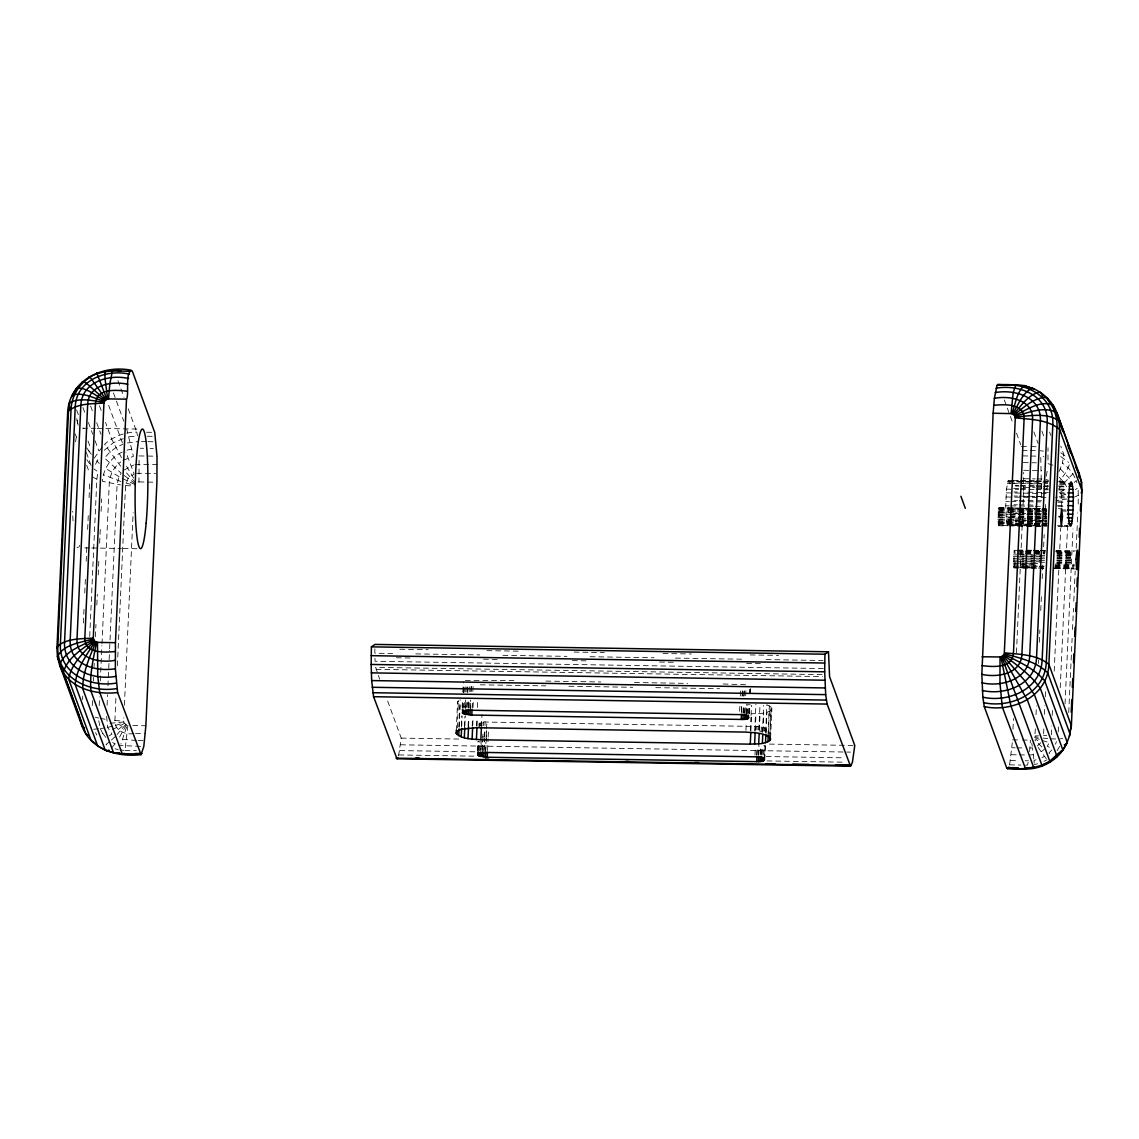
<?xml version="1.0" encoding="UTF-8"?>
<svg xmlns="http://www.w3.org/2000/svg" width="1139" height="1139" viewBox="0 0 1139 1139"><rect width="100%" height="100%" fill="white"/><g stroke="black" fill="none" stroke-linecap="round" stroke-linejoin="round"><path stroke-width="0.75" stroke-dasharray="5 3.75" d="M457.365 727.821L458.433 700.741L457.579 701.852L458.433 704.201L465.709 707.39M482.025 726.084C474.493 724.304 483.52 720.916 486.866 722.069L756.282 726.454C762.603 725.5 772.142 730.768 759.784 731.266M765.65 731.907L766.889 704.714L771.032 706.949L771.9 709.298C766.803 714.409 758.318 713.299 751.655 713.797M374.859 648.831L374.845 653.216L392.628 653.515M1023.676 491.35L1023.676 472.4M1042.37 496.718L1041.516 496.618L1040.747 456.184L1043.837 456.525M1016.401 525.606L998.447 525.449L998.675 508.165L1046.214 508.806M999.003 525.321L999.23 508.051M1008.015 525.463L1006.392 520.836L1005.723 505.787L1006.477 489.144L1008.214 480.63L1009.724 484.061M1043.481 568.133L1013.895 567.649L1014.123 550.379M138.09 482.011L138.958 481.939L139.072 457.607M1016.458 652.747L1023.648 492.461M83.375 623.076L84.015 608.952M84.742 593.049L85.453 577.146M86.18 561.242L86.82 547.104M87.632 529.436L88.273 515.298M89.07 497.629L89.71 483.491M82.578 699.631L82.734 696.1M89.71 636.502L96.843 479.248L97.94 471.774L93.868 468.898M92.273 705.682L92.515 700.385M93.398 680.951L93.555 677.42M94.039 666.813L94.195 663.282M95.391 636.772L95.961 624.414M96.843 604.98L97.328 594.373M98.21 574.939L98.851 560.801M99.648 543.132L100.289 528.994M101.1 511.326L101.656 498.967M99.178 705.696L99.591 696.854M100.303 680.951L101.912 645.614M101.997 643.848L109.287 483.064C109.828 474.835 113.971 466.791 120.762 461.993M109.017 735.908L111.964 734.1L107.678 727.365L106.582 715.961M107.066 705.354L107.55 694.762M107.949 685.92L109.558 650.583M109.629 648.817L109.956 641.755M110.027 639.99L117.089 484.502L119.068 476.672L121.175 473.155L104.489 458.035L109.686 452.297L115.893 447.627L122.898 444.182M133.875 733.488C125.39 735.239 114.27 730.469 114.882 720.531L116.007 695.801M117.374 665.76L125.561 485.541L128.066 478.551L134.131 473.995L125.845 452.026M127.041 725.372L123.952 722.767L123.852 717.598M124.407 705.226L133.149 512.635M456.269 730.526L457.579 701.852M458.903 726.71L460.128 699.73M459.131 727.28L460.128 705.354M461.366 725.842L461.822 715.733M462.178 707.433L462.477 700.214M462.861 691.786L463.317 681.663M461.665 726.668L462.121 716.545M462.434 708.216L462.818 699.773M463.203 692.726L463.431 687.671M463.189 708.373L463.573 699.93M463.801 692.626L464.271 684.753M464.1 707.461L464.555 700.371M464.94 691.928L465.253 685.194M464.413 726.839L464.869 716.716M465.196 710.551L465.637 699.859M466.036 691.999L466.349 685.251M465.509 707.49L465.808 700.756M464.869 725.942L465.324 715.819M466.819 706.977L467.132 700.243M467.517 691.8L467.816 685.066M466.976 707.817L467.275 701.069M467.659 692.64L467.887 687.586M468.456 706.878L468.77 700.129M469.154 691.7L469.453 684.952M468.613 708.074L468.912 701.325M468.101 726.34L468.471 717.912M468.941 707.789L469.24 701.054M468.542 726.753L468.926 718.31M470.037 710.223L470.507 700.115M470.877 691.672L471.19 684.938M470.35 708.23L470.72 699.802M471.105 691.373L471.418 684.624M472.116 708.301L472.5 699.873M472.884 691.444L473.183 684.696M472.187 726.07L472.557 717.641M473.027 707.518L473.326 700.77M472.713 725.685L473.098 717.243M476.515 726.027L476.899 717.598M477.355 707.476L477.668 700.727M477.042 726.098L477.426 717.655M477.54 750.857L477.996 741.204M477.882 750.416L478.352 741.674M478.964 726.796L479.106 723.422M478.636 750.573L478.95 741.574M479.633 726.397L479.79 723.023M479.619 751L479.932 741.233M480.615 726.056L480.772 722.681M481.47 726.283L481.996 714.466M480.644 752.751L481.185 740.948M481.868 725.771L482.025 722.397M480.957 749.704L481.341 741.261M482.196 750.872L482.737 739.069M482.808 737.374L482.964 734.014M483.349 725.571L483.491 722.197M482.423 750.017L483.192 733.16M483.833 750.758L484.36 738.955M484.445 737.275L484.901 727.152M484.972 725.472L485.129 722.098M484.061 750.274L484.588 738.471M484.673 736.776L484.972 730.028M485.485 752.438L485.94 742.315M486.026 740.621L486.481 730.512M486.567 728.818L486.866 722.069M485.784 750.43L486.325 738.627M486.41 736.947L486.709 730.199M487.563 750.516L488.09 738.698M488.175 737.018L488.474 730.27M739.61 711.234L739.923 704.486M740.307 696.057L740.606 689.309M741.389 711.306L741.688 704.571M742.073 696.128L742.386 689.38M741.532 712.687L741.916 704.258M742.301 695.815L742.6 689.081M743.041 713.156L743.425 704.728M743.81 696.299L744.109 689.551M743.269 712.672L743.653 704.229M744.038 695.801L744.337 689.052M744.678 713.413L745.063 704.984M744.906 712.558L745.29 704.13M745.675 695.687L745.974 688.953M746.145 713.726L746.529 705.297M746.301 714.053L746.757 703.93M745.931 730.412L746.316 721.969M746.7 713.541L747.084 705.112M747.398 714.11L747.853 704.002M748.537 713.427L748.836 704.429M749.377 692.626L749.533 689.252M749.135 713.313L749.59 704.585M750.131 692.783L750.288 689.408M749.476 713.797L749.932 704.144M750.473 692.341L750.629 688.497M750.359 730.597L750.971 717.1M751.057 715.42L751.512 705.297M750.886 730.654L751.498 717.171M754.701 731.01L755.926 704.016M755.228 730.612L755.997 713.754M754.986 755.129L755.371 746.686M756.139 729.828L756.282 726.454M756.752 755.2L757.136 746.771M757.905 729.9L758.061 726.525M756.979 754.886L757.364 746.458M758.859 729.942L760.012 704.642M759.314 730.341L760.083 713.47M758.489 755.371L758.944 745.248M759.642 730.071L759.798 726.696M758.716 754.872L759.101 746.444M760.197 753.933L760.581 745.49M761.194 732.007L761.421 726.938M760.354 754.758L760.738 746.33M761.678 754.246L762.048 745.817M762.461 732.434L763.685 705.44M761.82 754.559L762.205 746.13M762.916 731.537L763.756 712.986M762.916 754.63L763.457 745.86M763.998 731.024L764.141 727.65M763.899 755.057L764.44 745.504M764.981 731.452L765.123 728.077M764.426 758.901L765.123 745.105M765.963 732.519L766.889 712.288M764.767 759.841L765.465 744.194M765.992 732.847L766.148 729.017M767.971 736.15L769.352 705.796M768.341 733.345L769.338 711.419M769.665 737.303L771.032 706.949M769.964 734.014L771.032 710.409M770.59 737.972L771.9 708.131M1012.984 729.188L1013.468 718.524M1039.238 739.296L1034.639 737.574L1035.379 728.875M1036.02 714.751L1036.419 705.909M1038.341 663.51L1038.497 659.965M1039.309 642.296L1039.864 629.938M1040.747 610.504L1041.388 596.366M1042.199 578.697L1042.84 564.56M1043.637 546.891L1044.192 534.518M1045.004 516.85L1045.559 504.492M1043.595 733.858L1043.837 728.561M1044.477 714.424L1044.876 705.596M1045.289 696.755L1045.602 689.693M1051.325 734.854L1051.724 726.013M1052.208 715.42L1052.436 710.124M1054.201 671.241L1060.708 528.126M1061.662 506.926L1061.762 495.849L1058.943 488.403L1072.91 473.781L1068.24 467.887L1062.459 463.018L1063.826 454.461L1060.779 446.146M1058.231 731.893L1058.558 724.831M1060.238 687.728L1067.627 525.164M1065.05 703.817L1072.995 528.895M1068.738 712.53L1072.112 638.324M1072.511 629.497L1073.479 608.283M1073.792 601.221L1075.159 571.18M1076.198 548.215L1077.807 512.877M1078.206 504.036L1078.192 487.706L1075.444 489.585M1015.134 561.983L1014.45 567.521M127.895 725.472L124.963 750.487L119.908 749.932M1009.624 764.596L1012.286 742.813M1029.571 751.541L1030.453 740.136M398.536 755.983L401.227 738.115L386.847 698.819M122.229 452.069C110.939 457.223 103.151 468.926 102.453 481.299L120.478 484.915M1046.371 476.159L1047.125 471.219M1028.118 762.262L1027.535 765.166L1022.637 765.081M126.6 726.91L120.876 744.109M75.558 441.861A59.84 6.336 -89.1 0 1 76.341 437.034L76.74 435.867A59.911 7.859 -83.6 0 1 76.854 435.525M95.548 464.242L99.25 456.839M1055.511 744.194L1056.437 741.617M1059.056 471.532L1062.459 463.018M1069.364 464.911L1065.349 473.141L1059.398 481.512M1046.67 488.83L1047.923 485.57M126.23 725.116L119.381 737.389M102.254 446.844L94.266 458.149L99.25 463.445M1057.077 750.686L1059.669 746.358M125.475 724.717L117.118 734.47M111.807 747.711L115.053 743.852L118.997 745.091M104.347 450.261L113.345 442.701L125.86 437.618M1051.724 749.946L1048.934 753.05L1052.521 755.712M1074.319 482.324L1076.27 480.473L1077.807 486.268M111.437 740.094L115.053 736.705M118.299 729.529L124.834 724.176M109.159 742.044L105.941 744.507L108.874 746.116M123.952 470.094L133.704 465.025M1037.245 746.031L1041.003 742.614L1035.565 739.168M1046.2 758.674L1041.131 751.754L1044.463 749.263M1060.736 491.977L1065.862 488.845M124.322 723.507L112.391 729.601M122.998 460.313L133.448 456.369L126.799 429.446M1041.929 757.649L1044.449 756.41M1044.007 761.322L1047.068 759.813M1074.447 497.088L1078.619 495.209M1065.819 494.298L1055.597 497.7M98.78 720.759L100.317 728.661L102.724 733.473L106.767 731.964M115.651 725.386L123.952 722.767M127.426 442.957L138.189 441.519M126.942 450.104L135.299 448.481M1034.226 763.201L1033.998 760.368L1036.704 759.628M1034.326 764.625L1037.629 763.728M107.678 727.365L112.462 726.184M82.578 428.221L95.32 428.349M465.324 680.481L513.96 680.567M1067.115 498.967L1057.305 500.32M100.317 728.661L104.731 727.892M123.738 721.969L109.999 723.308M1043.523 735.623L1046.641 735.324M98.694 728.803L93.839 729.202L96.787 735.068M129.12 436.735L137.534 436.066L136.765 432.08C124.977 432.065 113.416 436.436 104.589 444.253L120.691 466.25M135.043 464.655L157.154 464.627M136.609 473.311L155.488 473.383M1029.912 748.052L1032.461 747.839L1033.998 760.368M1029.215 755.029L1033.372 754.701M1060.082 738.841L1062.801 738.641M1035.052 735.951L1038.441 735.822M97.071 428.378L104.048 428.492M105.785 428.52L138.93 429.061M146.561 432.236L153.096 432.35M1021.37 446.46L1029.528 446.602M1031.165 446.616L1036.063 446.702M147.344 436.223L152.242 436.308M1022.139 450.446L1028.674 450.546M1030.311 450.574L1036.832 450.688M141.464 441.562L146.362 441.647M147.985 441.676L156.157 441.804M1022.794 455.899L1029.329 455.999M1030.952 456.027L1035.849 456.113M140.325 448.239L143.599 448.296M150.12 448.41L153.395 448.453M1023.292 462.605L1036.362 462.804M139.029 455.927L156.997 456.212M1023.634 470.307L1041.601 470.592M1023.79 478.707L1035.223 478.893M1036.86 478.921L1041.758 479.006M1012.158 480.573L1019.12 480.686M1020.857 480.715L1027.819 480.829M1029.571 480.857L1034.782 480.943M1036.518 480.971L1041.744 481.057M1043.481 481.085L1048.706 481.171M1059.142 481.341L1067.855 481.484M1008.214 480.63L1018.65 480.8M1020.387 480.829L1027.35 480.943M1029.101 480.971L1034.312 481.057M1036.049 481.085L1048.236 481.27M1058.672 481.441L1067.385 481.583M1009.126 481.27L1047.41 481.897M1059.597 482.096L1068.297 482.238M1007.744 481.598L1047.766 482.238M1059.939 482.438L1068.653 482.58M1009.538 482.865L1047.823 483.491M1060.01 483.691L1066.972 483.804M1007.275 483.392L1010.763 483.449M1012.5 483.477L1042.085 483.947M1059.484 484.232L1068.183 484.374M1015.12 485.328L1018.608 485.385M1020.345 485.413L1027.307 485.527M1029.044 485.556L1034.269 485.641M1036.006 485.67L1048.179 485.869M1058.629 486.026L1067.328 486.168M1015.561 486.082L1019.035 486.125M1020.772 486.154L1027.734 486.268M1029.485 486.296L1034.696 486.381M1036.447 486.41L1041.658 486.495M1043.395 486.524L1048.62 486.609M1059.071 486.78L1067.77 486.923M1023.762 487.492L1035.194 487.677M1036.832 487.706L1041.729 487.791M1013.667 488.346L1018.892 488.432M1020.629 488.46L1025.855 488.546M1036.291 488.716L1041.516 488.802M1043.253 488.83L1048.478 488.916M1058.914 489.087L1065.876 489.201M1006.477 489.144L1018.665 489.343M1020.402 489.371L1027.364 489.485M1029.101 489.514L1034.326 489.585M1036.063 489.613L1048.25 489.813M1058.686 489.984L1065.648 490.097M1013.881 491.963L1017.369 492.02M1027.805 492.19L1034.767 492.304M1036.504 492.333L1041.729 492.418M1043.466 492.447L1048.692 492.532M1059.128 492.703L1066.09 492.817M1006.164 492.874L1047.937 493.557M1060.124 493.757L1067.086 493.87M1014.009 496.02L1017.483 496.077M1019.234 496.106L1026.182 496.22M1027.933 496.248L1034.895 496.362M1036.632 496.39L1041.858 496.476M1059.256 496.746L1066.218 496.86M138.958 481.939L155.288 482.21M1023.548 496.319L1034.981 496.504M1036.618 496.533L1041.516 496.618M1005.936 497.003L1047.695 497.686M1059.882 497.885L1066.844 497.999M1014.037 500.334L1017.526 500.391M1019.263 500.42L1026.225 500.534M1027.962 500.562L1034.924 500.676M1036.661 500.704L1041.886 500.79M1057.547 501.046L1066.246 501.188M1005.78 501.374L1009.268 501.431M1011.005 501.459L1040.59 501.929M1057.989 502.214L1066.688 502.356M1013.981 504.762L1017.454 504.819M1019.206 504.848L1026.168 504.961M1027.905 504.99L1033.116 505.075M1057.49 505.474L1066.189 505.602M1005.723 505.787L1009.211 505.844M1010.948 505.873L1033.571 506.243M1035.308 506.271L1040.533 506.357M1057.932 506.641L1066.631 506.784M999.06 507.738L1046.043 508.507M1058.216 508.706L1061.705 508.763M998.86 507.78L1009.311 507.951M1011.048 507.98L1040.633 508.464M999.401 508.677L1046.385 509.446M998.49 508.891L1008.94 509.062M1010.677 509.09L1017.64 509.204M1019.049 509.204L1026.339 509.347M1027.748 509.347L1033.301 509.46M1034.71 509.46L1040.263 509.574M1041.672 509.574L1047.225 509.674M1060.822 509.888L1066.033 509.973M999.544 509.631L1046.527 510.4M998.319 509.902L1009.239 510.172M1010.507 510.101L1040.562 510.671M1041.829 510.614L1047.054 510.699M1061.448 511.012L1066.674 511.098M999.658 510.856L1025.755 511.283M1027.506 511.297L1046.641 511.61M998.177 511.183L1008.613 511.354M1010.35 511.383L1017.312 511.496M1019.063 511.525L1026.011 511.639M1027.762 511.667L1032.973 511.753M1034.725 511.781L1039.935 511.867M1041.687 511.895L1046.898 511.981M999.743 512.294L1017.141 512.578M1018.878 512.607L1025.84 512.721M1027.592 512.749L1032.802 512.835M1034.539 512.863L1046.727 513.063M998.049 512.678L1017.198 512.991M1018.935 513.02L1025.897 513.134M1027.634 513.162L1032.859 513.248M1034.596 513.276L1046.769 513.475M1013.596 513.248L1025.769 513.447M1027.52 513.475L1046.656 513.789M999.786 513.917L1008.499 514.059M1010.236 514.088L1017.198 514.202M1018.935 514.23L1025.897 514.344M1027.634 514.372L1032.859 514.458M1034.596 514.486L1046.784 514.686M1009.368 514.216L1045.915 514.814M997.949 514.33L1008.399 514.501M1010.136 514.529L1025.798 514.785M1027.535 514.814L1046.684 515.127M999.8 515.64L1008.499 515.782M1010.25 515.81L1017.212 515.924M1018.949 515.953L1025.912 516.067M1027.649 516.095L1032.874 516.181M1034.611 516.209L1046.798 516.408M997.892 516.081L1008.342 516.252M1010.079 516.28L1025.741 516.537M1027.478 516.565L1046.627 516.878M1009.809 516.935L1046.342 517.533M999.786 517.419L1017.184 517.704M1018.921 517.732L1025.883 517.846M1027.62 517.875L1032.845 517.946M1034.582 517.974L1046.769 518.174M1009.581 517.832L1046.115 518.43M997.878 517.846L1025.712 518.302M1027.449 518.33L1046.599 518.644M999.715 519.156L1017.127 519.441M1018.864 519.469L1025.826 519.583M1027.563 519.612L1032.788 519.697M1034.525 519.726L1046.713 519.925M997.878 519.583L1025.726 520.025M1027.463 520.053L1046.613 520.366M1012.913 520.196L1045.972 520.737M1006.392 520.836L1025.527 521.135M1027.264 521.164L1046.414 521.477M999.629 520.808L1017.027 521.092M1018.764 521.121L1025.726 521.235M1027.463 521.263L1046.613 521.577M997.935 521.192L1017.07 521.505M1018.821 521.534L1025.783 521.648M1027.52 521.676L1046.656 521.989M999.501 522.303L1016.899 522.587M1018.65 522.616L1025.613 522.73M1027.35 522.758L1046.485 523.072M998.02 522.644L1017.155 522.958M1018.907 522.986L1025.869 523.1M1027.606 523.128L1032.817 523.214M1034.568 523.242L1047.296 523.314M1006.748 523.2L1017.184 523.371M1018.921 523.399L1025.883 523.513M1027.62 523.541L1032.845 523.627M1034.582 523.655L1046.769 523.855M999.359 523.584L1046.342 524.353M998.134 523.869L1024.232 524.296M1025.983 524.324L1032.945 524.438M1034.682 524.467L1039.907 524.552M1041.644 524.581L1046.855 524.652M1012.03 524.538L1032.916 524.88M1034.653 524.908L1046.826 525.093M1064.239 525.378L1067.713 525.435M998.277 524.808L1047.182 525.449M1057.618 525.62L1068.069 525.791M1011.56 525.506L1046.357 526.061M1063.755 526.346L1067.243 526.403M1017.583 525.762L1047.168 526.246M1058.074 526.375L1068.51 526.545M998.618 525.748L1007.517 525.848M1009.069 525.919L1016.216 525.99M1017.768 526.061L1024.915 526.133M1026.467 526.204L1040.576 526.389M1017.796 550.037L1024.943 550.109M1026.495 550.18L1031.906 550.222M1033.457 550.294L1038.868 550.336M1040.42 550.408L1045.83 550.45M1056.081 550.664L1075.415 550.934M1017.597 550.436L1032.076 550.536M1033.272 550.692L1039.039 550.65M1040.22 550.806L1045.445 550.877M1055.896 551.048L1073.849 551.205M1014.678 550.251L1023.548 551.02M1025.285 551.048L1039.209 551.276M1056.608 551.561L1074.02 551.846M1017.426 551.148L1024.388 551.262M1026.125 551.29L1045.26 551.603M1055.711 551.774L1073.109 552.059M1020.202 551.917L1023.69 551.974M1025.427 552.002L1044.577 552.315M1056.75 552.515L1074.162 552.799M1017.255 552.173L1024.217 552.287M1025.954 552.315L1045.089 552.614M1057.277 552.814L1072.938 553.07M1020.33 553.141L1023.804 553.198M1025.541 553.227L1044.691 553.54M1056.864 553.739L1074.276 554.01M1017.099 553.454L1024.061 553.568M1025.798 553.597L1044.947 553.896M1057.12 554.095L1072.796 554.351M1018.665 554.565L1044.776 554.978M1056.949 555.177L1074.362 555.462M1013.496 554.892L1044.819 555.391M1057.006 555.59L1072.667 555.846M1018.722 556.174L1044.819 556.601M1057.006 556.8L1072.667 557.056M1013.397 556.544L1044.734 557.042M1056.907 557.242L1074.305 557.526M1018.736 557.911L1044.833 558.324M1057.02 558.523L1072.682 558.779M1013.34 558.281L1044.662 558.793M1056.85 558.993L1074.248 559.277M1018.707 559.676L1044.819 560.103M1056.992 560.303L1072.653 560.559M1013.311 560.061L1044.648 560.559M1056.821 560.758L1074.234 561.043M1018.65 561.413L1044.748 561.84M1056.935 562.04L1074.333 562.324M1013.326 561.783L1044.662 562.296M1056.835 562.495L1074.234 562.766M84.77 547.873L90.009 547.959M91.746 547.987L98.723 548.101M100.474 548.13L121.403 548.471M123.154 548.5L140.595 548.784M1018.551 563.065L1037.7 563.378M1056.835 563.691L1074.248 563.976M1013.383 563.406L1037.743 563.791M1055.141 564.076L1074.291 564.389M1020.174 564.588L1037.572 564.873M1054.97 565.158L1074.12 565.471M1013.468 564.844L1037.828 565.243M1055.227 565.528L1074.376 565.841M1020.017 565.869L1023.505 565.926M1025.242 565.955L1037.43 566.154M1039.167 566.183L1044.378 566.268M1054.828 566.439L1073.963 566.752M1013.582 566.069L1043.167 566.553M1055.355 566.752L1072.753 567.037M1019.846 566.895L1023.335 566.951M1025.072 566.98L1032.034 567.094M1054.657 567.464L1073.792 567.777M1013.724 567.023L1043.31 567.493M1055.497 567.692L1072.895 567.977M1019.661 567.606L1023.149 567.663M1024.886 567.692L1031.849 567.806M1054.472 568.176L1073.621 568.489M1055.654 568.333L1073.052 568.617M1014.066 567.962L1043.837 568.389M1054.287 568.56L1076.725 568.973M399.761 649.23L428.221 649.7M486.908 650.654L518.928 651.166M574.056 652.063L604.296 652.562M662.983 653.515L691.444 653.971M750.131 654.925L778.592 655.395M415.749 653.886L479.775 654.925M502.897 655.295L566.937 656.349M590.045 656.719L654.085 657.758M675.427 658.1L742.998 659.21M766.12 659.581L823.041 660.506M396.272 657.773L412.275 658.029M483.42 659.182L499.423 659.453M572.348 660.634L586.571 660.862M659.495 662.044L673.719 662.286M746.643 663.468L762.646 663.724M823.283 668.565L375.101 661.275L374.93 657.417M822.087 674.615L375.671 667.354L379.657 679.171M376.055 669.348L822.472 676.594M545.866 681.079L600.808 681.976M634.494 682.517L687.671 683.386M723.108 683.97L745.974 684.738M480.274 684.81L545.852 685.877M568.902 686.248L632.715 687.287M655.751 687.657L719.563 688.696M132.793 725.543L145.863 725.757M1012.5 739.852L1020.658 739.98M1022.295 740.008L1028.83 740.108M135.513 733.502L145.308 733.673M1011.945 747.754L1015.219 747.81M1016.842 747.839L1023.377 747.939M401.227 738.115L461.708 739.097M769.38 744.094L852.983 745.447M136.452 740.507L119.937 739.069M138.09 740.535L144.625 740.649M400.572 744.806L850.534 752.124M1011.261 754.73L1017.796 754.844M1019.419 754.858L1025.954 754.972M140.553 746.372L120.321 745.518M399.761 750.587L476.244 751.825M766.148 756.538L844.398 757.819M1010.45 760.51L1018.622 760.638M1025.157 760.752L1028.417 760.809M124.963 750.487L136.395 750.672M398.878 754.943L475.362 756.182M767.031 760.937L845.295 762.205M1009.567 764.867L1021 765.052M1050.727 738.855L1055.711 738.983M125.561 485.541L132.594 486.011M114.882 720.531L123.695 721.129M1043.153 738.086L1047.695 738.542M1040.106 450.731L1043.438 451.115M1034.924 736.776L1038.227 737.303M100.175 718.353L106.425 719.492M95.206 717.171L98.623 718.068M125.916 483.078L134.487 485.299M120.976 481.526L103.421 474.735M1052.82 465.168L1047.994 463.644L1048.008 447.727M1045.873 479.462L1048.478 480.288M115.011 748.722L118.228 749.733M1042.299 740.45L1049.346 742.685L1047.239 746.187L1051.297 748.238M134.772 484.516L122.144 478.295M92.686 477.013L96.843 479.248M112.647 742.543L115.053 743.852M1060.808 452.809L1067.741 457.75M1060.751 456.554L1068.681 462.377M119.068 476.672L105.685 468.456M135.214 483.776L122.556 474.237M1060.281 468.869L1069.436 478.309M1059.284 477.255L1064.723 483.249L1066.531 486.866M1041.872 746.885L1034.753 740.051M135.783 483.135L125.119 471.404M102.724 733.473L106.084 737.716M88.458 450.474L91.362 454.304M86.55 447.698L91.376 454.233M86.849 459.672L91.348 466.235L85.738 450.873M1038.213 747.469L1041.131 751.754M133.69 478.124L125.561 464.684M121.46 457.622L111.608 438.971L105.528 422.37M1072.91 473.781L1074.917 477.796M122.414 442.886L107.365 401.882M1049.589 432.065L1050.813 435.383M1041.929 431.126L1044.363 437.76M1033.856 431.809L1038.113 443.427M1004.342 399.96L1012.244 421.558M1016.501 433.176L1020.758 444.808M117.929 380.597L124.009 397.212M128.251 408.83L136.765 432.08M113.416 392.912L123.752 421.145M99.449 405.769L101.271 410.738M90.607 406.053L92.43 411.037M96.687 422.669L100.944 434.286M82.933 407.548L85.368 414.183M88.401 422.498L92.658 434.116M95.092 440.765L98.737 450.731M76.626 409.94L78.449 414.909M88.002 441.007L90.849 448.794M75.174 433.859L76.341 437.034M86.649 465.21L89.54 473.084M76.726 418.625L78.249 425.374M77.039 420.376L78.164 425.445M1014.849 550.892L1015.134 553.597M1031.777 743.183L1032.233 746.287M79.687 545.41A59.84 6.336 -89.1 0 1 78.918 546.976M78.178 547.702A59.84 6.336 -89.1 0 1 77.039 547.204M73.038 520.893A59.84 6.336 -89.1 0 1 72.64 511.297M83.645 428.193A53.106 11.561 -61.3 0 1 84.03 428.278"/><path stroke-width="1.5" d="M456.198 733.374L457.066 731.096L461.21 729.216L476.444 727.707L745.86 732.092C754.061 732.918 764.326 732.235 770.519 738.485L770.519 739.652C765.422 744.778 756.937 743.667 750.274 744.151L480.857 739.766C472.657 738.955 462.391 739.624 456.198 733.374L456.355 729.999M141.051 754.644L117.63 692.54L115.366 668.693L115.452 642.681L126.5 399.148C129.405 395.261 124.635 370.018 132.238 370.93L154.733 432.379L156.997 456.212L156.911 482.238L145.863 725.757L143.813 746.429L141.051 754.644C118.257 757.435 90.764 749.932 82.093 726.283L59.598 664.834L57.42 656.676L56.95 648.205L67.628 413.215C68.781 380.753 102.126 364.295 131.312 370.275M371.157 664.45L371.399 646.838L374.973 644.418L828.494 651.793L829.591 676.723L854.763 745.476L852.413 762.318L850.52 766.177L396.998 758.802L373.578 696.698L371.656 680.567L371.157 664.45L824.679 671.825L825.69 694.633L827.113 704.073L850.52 766.177M824.679 671.825L824.921 654.213L828.494 651.793M981.846 674.373L993.137 413.243L994.375 398.351L997.009 385.438C1022.722 380.896 1054.529 394.849 1052.82 424.762L1042.157 659.752C1041.131 689.038 1008.528 702.934 982.843 697.196L981.846 674.373C997.138 677.819 1020.985 674.16 1021.911 654.498L1032.575 419.508C1033.5 399.761 1009.41 395.318 994.375 398.351M1062.459 516.665L1061.277 526.773L1060.537 517.106L1061.705 508.763L1062.459 516.665L1058.971 516.608M1073.152 505.716C1074.148 483.548 1069.678 467.175 1068.439 502.384C1067.428 524.566 1071.899 540.925 1073.152 505.716L1067.926 505.631M126.5 399.148L107.678 398.921L104.802 400.7L103.948 403.049L93.284 638.054L94.423 641.086L97.484 642.382L97.74 676.11L99.677 692.241L122.158 753.691L123.083 754.345L124.037 753.263M1000.042 657.061L999.971 683.073L1002.235 706.92L1025.655 769.024C1043.196 769.266 1060.352 758.546 1067.229 742.301L1044.734 680.851C1034.184 668.379 1018.565 661.631 1004.228 654.484L1000.91 656.989L982.089 656.762M457.052 734.555L457.209 731.181M458.746 735.709L459.06 728.96M461.21 736.791L461.594 728.362M462.292 712.971L462.961 711.177L470.037 710.223L739.467 714.609C748.48 713.683 754.046 720.005 741.233 719.435L471.802 715.05L462.961 713.427L462.434 709.597M462.961 713.427L463.117 710.053M463.943 713.854L464.1 710.48M465.196 714.238L465.353 710.864M464.328 737.745L464.783 727.622M466.663 714.566L466.905 709.512M468.3 714.808L468.528 709.754M468.001 738.556L468.542 726.753M470.037 714.979L470.265 709.924M471.802 715.05L472.03 709.996M472.101 739.168L472.628 727.365M476.429 739.581L476.97 727.778M477.739 755.171L478.408 753.377L485.485 752.438L754.915 756.809C763.927 755.897 769.494 762.205 756.68 761.635L487.25 757.25L478.408 755.627L477.882 751.797M478.408 755.627L478.565 752.253M479.391 756.068L479.547 752.694M480.857 739.766L481.384 727.963M480.644 756.453L480.8 753.078M482.11 756.766L482.352 751.712M483.748 757.022L483.975 751.954M485.485 757.179L485.712 752.124M487.25 757.25L487.478 752.196M741.233 719.435L741.461 714.367M742.955 719.421L743.197 714.352M744.593 719.307L744.821 714.238M746.073 719.108L746.301 714.053M747.312 718.823L747.469 715.463M748.309 718.481L748.451 715.107M750.274 744.151L750.815 732.349M754.616 744.109L755.143 732.306M756.68 761.635L756.908 756.581M758.702 743.838L759.158 733.715M758.403 761.621L758.645 756.552M760.04 761.507L760.268 756.453M761.521 761.308L761.749 756.253M762.375 743.34L762.76 734.911M762.76 761.037L762.916 757.663M763.756 760.681L763.899 757.307M765.508 742.642L765.892 734.214M767.957 741.774L768.27 735.025M769.651 740.763L769.879 735.709M1004.228 654.484L1015.319 417.871L1014.678 415.493L1011.959 413.628L993.137 413.243M1071.229 712.174L1071.799 699.802M1072.354 687.443L1072.753 678.602M1073.479 662.699L1073.878 653.871M1074.689 636.203L1075.088 627.361M1075.8 611.458L1076.213 602.631M1076.925 586.727L1077.323 577.886M1078.049 561.983L1078.448 553.155M1079.174 537.252L1079.573 528.411M1080.384 510.742L1080.697 503.68M108.547 398.864L109.785 383.971L112.405 371.058L113.345 369.976L120.805 370.744M1011.105 413.528L1013.141 392.87L1015.917 384.655L1024.26 385.594L1033.785 388.883L1024.26 385.594C1016.486 392.442 1015.419 404.302 1011.959 413.628M104.076 402.224C92.928 400.999 80.143 397.212 69.678 402.807L68.497 410.923L57.818 645.927C55.982 677.563 89.298 693.338 116.861 688.554M1070.034 731.323L1071.372 725.785L1082.05 490.795L1081.58 482.324L1079.402 474.166L1056.907 412.717C1052.536 401.426 1043.253 392.77 1032.219 388.086C1022.253 392.912 1018.28 404.943 1012.77 413.884M96.63 642.282C93.341 658.342 89.397 674.786 90.992 691.273L113.487 752.722L119.424 752.751M1078.633 477.084L1079.402 474.166L1075.615 466.606M82.108 382.804L82.407 381.679L83.887 381.85L86.479 383.288L105.372 400.06M1080.726 484.943L1081.58 482.324L1056.907 412.717C1044.022 405.626 1028.175 412.916 1015.048 416.233M982.843 697.196L984.267 706.621L1006.762 768.07L1007.688 768.725L1008.812 767.131M1081.182 493.073L1082.05 490.795L1059.555 429.346L1059.085 420.875C1046.485 412.275 1029.542 415.991 1015.262 417.031M67.628 413.215L68.497 410.923C78.306 403.135 92.074 403.918 103.948 403.049M56.95 648.205L57.818 645.927C67.642 638.139 81.41 638.922 93.284 638.054M104.361 401.426C94.252 398.351 83.204 391.973 72.483 395.048L71.771 396.699L76.783 387.901C87.219 387.758 95.975 395.973 104.802 400.7M69.678 402.807L68.867 404.786L70.077 408.104M1069.322 736.193L1071.372 725.785L1048.891 664.336L1059.555 429.346C1047.453 419.337 1030.226 419.408 1015.319 417.871M95.818 642.026C89.782 656.904 82.563 672.309 82.72 688.668L105.215 750.117L113.487 752.722L122.158 753.691L140.125 753.99M1067.229 742.301L1062.217 751.099L1060.295 751.413M95.064 641.627C86.692 654.797 76.441 668.493 75.174 684.539L97.669 745.988L106.781 750.914L109.017 750.103M1013.525 414.283C1021.028 406.053 1028.004 394.777 1039.466 392.058L1041.331 393.012L1042.555 396.329M396.998 758.802L397.71 757.99M1000.512 385.039L1016.842 385.309L997.949 384.356L997.18 385.238M76.242 389.282L78.591 386.691M1050.13 760.895L1059.256 752.566M94.423 641.086C84.215 652.149 71.273 663.524 68.653 679.043L91.134 740.492L95.761 743.767M1014.166 414.824C1023.577 407.677 1033.301 397.967 1045.744 397.34L1047.866 398.508L1049.076 401.825M106.069 399.533L90.109 377.166C79.203 383.957 71.757 395.902 71.059 408.801L60.395 643.791C58.687 673.69 90.494 687.657 116.206 683.101M93.911 640.431C82.435 649.13 67.315 657.602 63.385 672.394L85.881 733.843L88.201 735.253M1014.678 415.493C1026.225 410.339 1040.192 399.689 1053.119 405.157L1054.942 410.14M93.54 639.691C81.424 645.913 64.724 650.981 59.598 664.834C67.984 688.34 95.206 695.189 117.63 692.54M1064.253 744.849L1066.517 743.952L1070.133 734.214L1047.652 672.765C1036.234 661.474 1019.462 658.015 1004.513 653.701M93.327 638.879C81.14 642.667 63.656 643.991 57.42 656.676L79.303 716.459M130.359 371.357C116.434 370.844 101.471 369.719 89.113 377.536L89.155 376.61L90.109 377.166M129.433 374.133C106.454 368.851 76.199 380.17 75.231 406.908L64.567 641.912C63.058 669.291 92.7 680.538 115.708 676.395M996.07 388.214C1019.078 384.071 1048.72 395.333 1047.211 422.711L1036.547 657.701C1035.579 684.439 1005.324 695.772 982.345 690.49M128.55 378.49C109.045 373.905 81.766 381.85 80.841 405.342L70.177 640.332C68.938 664.493 95.861 672.181 115.366 668.693M995.187 392.571C1014.692 389.097 1041.616 396.771 1040.377 420.932L1029.713 655.936C1028.788 679.428 1001.508 687.358 982.003 682.788M127.739 384.27C112.448 380.825 88.6 384.484 87.689 404.146L77.011 639.136C76.085 658.883 100.175 663.325 115.21 660.293M127.055 391.247C116.591 389.908 96.644 388.072 95.477 403.377L84.813 638.367C84.613 653.8 105.073 652.505 115.238 651.508M993.692 405.327C1003.858 404.331 1024.303 403.035 1024.118 418.469L1013.439 653.459C1012.286 668.778 992.325 666.927 981.875 665.589M1068.709 483.833L1072.198 483.89M1069.065 486.196L1072.554 486.253M1069.364 489.257L1072.838 489.314M1067.827 492.845L1073.052 492.931M1067.955 496.889L1073.18 496.974M1067.983 501.217L1073.209 501.302M1067.784 510.001L1072.995 510.087M1067.542 514.13L1072.767 514.216M1067.229 517.861L1072.454 517.946M1068.596 521.092L1072.084 521.149M1068.168 523.641L1071.657 523.698M97.484 642.382L115.452 642.681M371.399 646.838L824.921 654.213M371.186 655.665L824.707 663.04M371.314 672.864L824.85 680.225M371.656 680.567L825.177 687.942M372.154 687.273L825.69 694.633M372.809 692.711L826.33 700.086M983.498 702.649C1011.033 708.657 1045.26 693.025 1046.328 661.987L1056.992 426.997C1057.533 413.3 1050.727 399.846 1039.466 392.058M373.578 696.698L827.113 704.073M984.267 706.621C1012.742 712.772 1047.795 696.256 1048.891 664.336C1036.789 654.327 1019.562 654.412 1004.641 652.861M135.47 753.449L141.991 753.562M415.735 758.005L419.294 758.061M485.1 759.144L488.645 759.2M625.596 761.421L629.155 761.478M694.961 762.546L698.52 762.603M766.106 763.7L774.99 763.856M792.787 764.141L808.79 764.397M835.471 764.839L851.474 765.095M1008.641 767.643L1018.437 767.8M396.073 758.147L849.594 765.522M1006.762 768.07C1026.837 770.334 1050.158 767.501 1062.758 749.718L1040.263 688.269C1030.724 674.772 1016.842 665.062 1003.786 655.224M1007.688 768.725L1025.655 769.024L1026.595 767.942L1034.354 767.33L1034.07 768.355L1010.991 706.223L1000.91 656.989M1055.113 757.15L1056.593 757.321L1056.907 756.196L1034.411 694.747L1025.299 681.321L1003.217 655.865M84.557 727.992L82.093 726.283L79.915 718.125M105.514 371.328L104.93 370.645L105.002 378.632L107.678 398.921M1002.519 656.377L1027.392 700.029L1049.887 761.464L1049.845 762.39L1048.891 761.834L1041.886 765.266L1042.242 766.12L1001.751 656.762M106.838 399.163L96.758 372.88L97.029 373.649M1056.166 413.457L1062.844 431.724M1067.713 445.022L1070.745 453.322M960.917 496.277L965.331 508.336M1075.985 559.306C1077.594 594.387 1079.117 526.602 1075.985 559.306M146.134 523.271A59.84 6.336 -89.1 0 0 143.016 429.346A59.84 6.336 -89.1 0 0 135.356 514.23A59.84 6.336 -89.1 0 0 146.134 523.271"/></g></svg>
